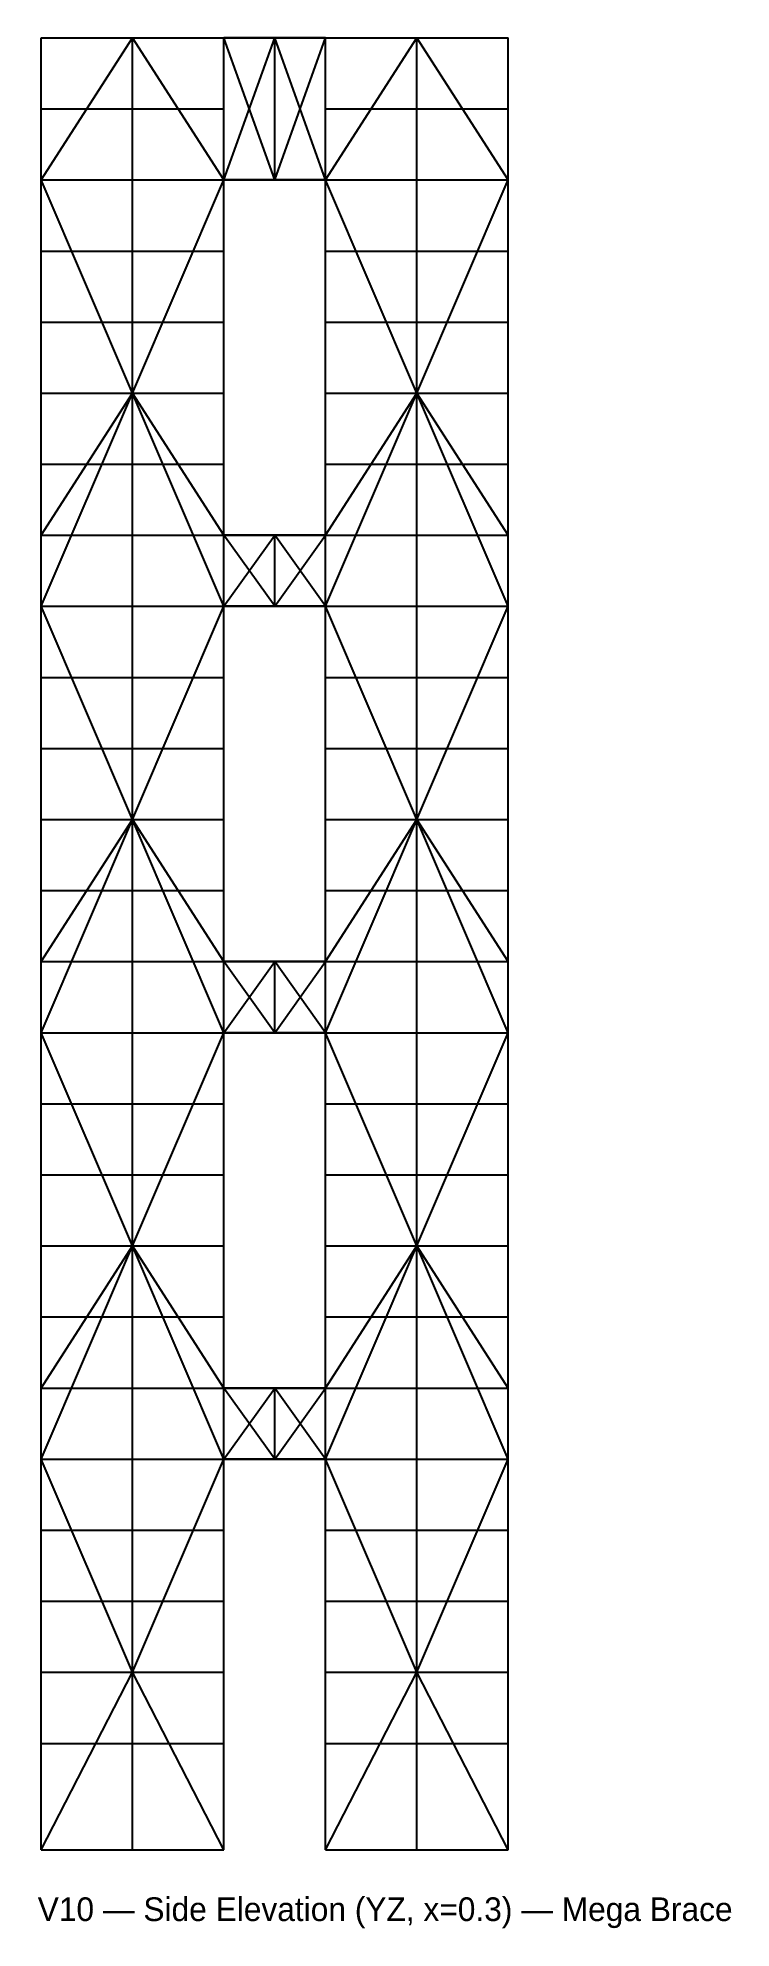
# Model space of a CAD drawing. Header units: metres. Extents: x 0 to 59, y -7 to 153.
import ezdxf

# ---------------------------------------------------------------- set-up
doc = ezdxf.new("R2010")
doc.units = ezdxf.units.M
for name, color, linetype in [('annotations', 7, 'Continuous'), ('beam_y', 2, 'Continuous'), ('brace_yz', 1, 'Continuous'), ('bridge_beam', 30, 'Continuous'), ('bridge_column', 30, 'Continuous'), ('bridge_rigid', 50, 'Continuous'), ('bridge_truss', 40, 'Continuous'), ('column', 4, 'Continuous')]:
    doc.layers.add(name, color=color, linetype=linetype)

msp = doc.modelspace()

# ---------------------------------------------------------------- linework, layer by layer
at = {"layer": 'beam_y'}
for p, q in [((0.3, 153), (8, 153)), ((8, 153), (15.7, 153)), ((24.3, 153), (32, 153)), ((32, 153), (39.7, 153)), ((0.3, 147), (8, 147)), ((8, 147), (15.7, 147)), ((24.3, 147), (32, 147)), ((32, 147), (39.7, 147)), ((0.3, 141), (8, 141)), ((8, 141), (15.7, 141)), ((24.3, 141), (32, 141)), ((32, 141), (39.7, 141)), ((0.3, 135), (8, 135)), ((8, 135), (15.7, 135)), ((24.3, 135), (32, 135)), ((32, 135), (39.7, 135)), ((0.3, 129), (8, 129)), ((8, 129), (15.7, 129)), ((24.3, 129), (32, 129)), ((32, 129), (39.7, 129)), ((0.3, 123), (8, 123)), ((8, 123), (15.7, 123)), ((24.3, 123), (32, 123)), ((32, 123), (39.7, 123)), ((0.3, 117), (8, 117)), ((8, 117), (15.7, 117)), ((24.3, 117), (32, 117)), ((32, 117), (39.7, 117)), ((0.3, 111), (8, 111)), ((8, 111), (15.7, 111)), ((24.3, 111), (32, 111)), ((32, 111), (39.7, 111)), ((0.3, 105), (8, 105)), ((8, 105), (15.7, 105)), ((24.3, 105), (32, 105)), ((32, 105), (39.7, 105)), ((0.3, 99), (8, 99)), ((8, 99), (15.7, 99)), ((24.3, 99), (32, 99)), ((32, 99), (39.7, 99)), ((0.3, 93), (8, 93)), ((8, 93), (15.7, 93)), ((24.3, 93), (32, 93)), ((32, 93), (39.7, 93)), ((0.3, 87), (8, 87)), ((8, 87), (15.7, 87)), ((24.3, 87), (32, 87)), ((32, 87), (39.7, 87)), ((0.3, 81), (8, 81)), ((8, 81), (15.7, 81)), ((24.3, 81), (32, 81)), ((32, 81), (39.7, 81)), ((0.3, 75), (8, 75)), ((8, 75), (15.7, 75)), ((24.3, 75), (32, 75)), ((32, 75), (39.7, 75)), ((0.3, 69), (8, 69)), ((8, 69), (15.7, 69)), ((24.3, 69), (32, 69)), ((32, 69), (39.7, 69)), ((0.3, 63), (8, 63)), ((8, 63), (15.7, 63)), ((24.3, 63), (32, 63)), ((32, 63), (39.7, 63)), ((0.3, 57), (8, 57)), ((8, 57), (15.7, 57)), ((24.3, 57), (32, 57)), ((32, 57), (39.7, 57)), ((0.3, 51), (8, 51)), ((8, 51), (15.7, 51)), ((24.3, 51), (32, 51)), ((32, 51), (39.7, 51)), ((0.3, 45), (8, 45)), ((8, 45), (15.7, 45)), ((24.3, 45), (32, 45)), ((32, 45), (39.7, 45)), ((0.3, 39), (8, 39)), ((8, 39), (15.7, 39)), ((24.3, 39), (32, 39)), ((32, 39), (39.7, 39)), ((0.3, 33), (8, 33)), ((8, 33), (15.7, 33)), ((24.3, 33), (32, 33)), ((32, 33), (39.7, 33)), ((0.3, 27), (8, 27)), ((8, 27), (15.7, 27)), ((24.3, 27), (32, 27)), ((32, 27), (39.7, 27)), ((0.3, 21), (8, 21)), ((8, 21), (15.7, 21)), ((24.3, 21), (32, 21)), ((32, 21), (39.7, 21)), ((0.3, 15), (8, 15)), ((8, 15), (15.7, 15)), ((24.3, 15), (32, 15)), ((32, 15), (39.7, 15)), ((0.3, 9), (8, 9)), ((8, 9), (15.7, 9)), ((24.3, 9), (32, 9)), ((32, 9), (39.7, 9)), ((0.3, 0), (8, 0)), ((8, 0), (15.7, 0)), ((24.3, 0), (32, 0)), ((32, 0), (39.7, 0))]:
    msp.add_line(p, q, dxfattribs=at)
at = {"layer": 'brace_yz'}
for p, q in [((0.3, 141), (8, 153)), ((15.7, 141), (8, 153)), ((24.3, 141), (32, 153)), ((39.7, 141), (32, 153)), ((8, 123), (0.3, 141)), ((8, 123), (15.7, 141)), ((32, 123), (24.3, 141)), ((32, 123), (39.7, 141)), ((0.3, 105), (8, 123)), ((0.3, 111), (8, 123)), ((15.7, 105), (8, 123)), ((15.7, 111), (8, 123)), ((24.3, 105), (32, 123)), ((24.3, 111), (32, 123)), ((39.7, 105), (32, 123)), ((39.7, 111), (32, 123)), ((8, 87), (0.3, 105)), ((8, 87), (15.7, 105)), ((32, 87), (24.3, 105)), ((32, 87), (39.7, 105)), ((0.3, 69), (8, 87)), ((0.3, 75), (8, 87)), ((15.7, 69), (8, 87)), ((15.7, 75), (8, 87)), ((24.3, 69), (32, 87)), ((24.3, 75), (32, 87)), ((39.7, 69), (32, 87)), ((39.7, 75), (32, 87)), ((8, 51), (0.3, 69)), ((8, 51), (15.7, 69)), ((32, 51), (24.3, 69)), ((32, 51), (39.7, 69)), ((0.3, 33), (8, 51)), ((0.3, 39), (8, 51)), ((15.7, 33), (8, 51)), ((15.7, 39), (8, 51)), ((24.3, 33), (32, 51)), ((24.3, 39), (32, 51)), ((39.7, 33), (32, 51)), ((39.7, 39), (32, 51)), ((8, 15), (0.3, 33)), ((8, 15), (15.7, 33)), ((32, 15), (24.3, 33)), ((32, 15), (39.7, 33)), ((0.3, 0), (8, 15)), ((15.7, 0), (8, 15)), ((24.3, 0), (32, 15)), ((39.7, 0), (32, 15))]:
    msp.add_line(p, q, dxfattribs=at)
at = {"layer": 'bridge_beam'}
for p, q in [((15.7, 153), (20, 153)), ((15.7, 153), (20, 153)), ((20, 153), (20, 153)), ((20, 153), (24.3, 153)), ((20, 153), (24.3, 153)), ((15.7, 141), (20, 141)), ((15.7, 141), (20, 141)), ((20, 141), (20, 141)), ((20, 141), (24.3, 141)), ((20, 141), (24.3, 141)), ((15.7, 111), (20, 111)), ((15.7, 111), (20, 111)), ((20, 111), (20, 111)), ((20, 111), (24.3, 111)), ((20, 111), (24.3, 111)), ((15.7, 105), (20, 105)), ((15.7, 105), (20, 105)), ((20, 105), (20, 105)), ((20, 105), (24.3, 105)), ((20, 105), (24.3, 105)), ((15.7, 75), (20, 75)), ((15.7, 75), (20, 75)), ((20, 75), (20, 75)), ((20, 75), (24.3, 75)), ((20, 75), (24.3, 75)), ((15.7, 69), (20, 69)), ((15.7, 69), (20, 69)), ((20, 69), (20, 69)), ((20, 69), (24.3, 69)), ((20, 69), (24.3, 69)), ((15.7, 39), (20, 39)), ((15.7, 39), (20, 39)), ((20, 39), (20, 39)), ((20, 39), (24.3, 39)), ((20, 39), (24.3, 39)), ((15.7, 33), (20, 33)), ((15.7, 33), (20, 33)), ((20, 33), (20, 33)), ((20, 33), (24.3, 33)), ((20, 33), (24.3, 33))]:
    msp.add_line(p, q, dxfattribs=at)
at = {"layer": 'bridge_column'}
for p, q in [((20, 141), (20, 153)), ((20, 141), (20, 153)), ((20, 105), (20, 111)), ((20, 105), (20, 111)), ((20, 69), (20, 75)), ((20, 69), (20, 75)), ((20, 33), (20, 39)), ((20, 33), (20, 39))]:
    msp.add_line(p, q, dxfattribs=at)
at = {"layer": 'bridge_rigid'}
for p, q in [((15.7, 153), (24.3, 153)), ((24.3, 153), (15.7, 153)), ((15.7, 141), (24.3, 141)), ((24.3, 141), (15.7, 141)), ((15.7, 111), (24.3, 111)), ((24.3, 111), (15.7, 111)), ((15.7, 105), (24.3, 105)), ((24.3, 105), (15.7, 105)), ((15.7, 75), (24.3, 75)), ((24.3, 75), (15.7, 75)), ((15.7, 69), (24.3, 69)), ((24.3, 69), (15.7, 69)), ((15.7, 39), (24.3, 39)), ((24.3, 39), (15.7, 39)), ((15.7, 33), (24.3, 33)), ((24.3, 33), (15.7, 33))]:
    msp.add_line(p, q, dxfattribs=at)
at = {"layer": 'bridge_truss'}
for p, q in [((15.7, 141), (20, 153)), ((20, 141), (15.7, 153)), ((15.7, 141), (20, 153)), ((20, 141), (15.7, 153)), ((20, 141), (24.3, 153)), ((24.3, 141), (20, 153)), ((20, 141), (24.3, 153)), ((24.3, 141), (20, 153)), ((15.7, 105), (20, 111)), ((20, 105), (15.7, 111)), ((15.7, 105), (20, 111)), ((20, 105), (15.7, 111)), ((20, 105), (24.3, 111)), ((24.3, 105), (20, 111)), ((20, 105), (24.3, 111)), ((24.3, 105), (20, 111)), ((15.7, 69), (20, 75)), ((20, 69), (15.7, 75)), ((15.7, 69), (20, 75)), ((20, 69), (15.7, 75)), ((20, 69), (24.3, 75)), ((24.3, 69), (20, 75)), ((20, 69), (24.3, 75)), ((24.3, 69), (20, 75)), ((15.7, 33), (20, 39)), ((20, 33), (15.7, 39)), ((15.7, 33), (20, 39)), ((20, 33), (15.7, 39)), ((20, 33), (24.3, 39)), ((24.3, 33), (20, 39)), ((20, 33), (24.3, 39)), ((24.3, 33), (20, 39))]:
    msp.add_line(p, q, dxfattribs=at)
at = {"layer": 'column'}
for p, q in [((0.3, 147), (0.3, 153)), ((8, 147), (8, 153)), ((15.7, 147), (15.7, 153)), ((24.3, 147), (24.3, 153)), ((32, 147), (32, 153)), ((39.7, 147), (39.7, 153)), ((0.3, 141), (0.3, 147)), ((8, 141), (8, 147)), ((15.7, 141), (15.7, 147)), ((24.3, 141), (24.3, 147)), ((32, 141), (32, 147)), ((39.7, 141), (39.7, 147)), ((0.3, 135), (0.3, 141)), ((8, 135), (8, 141)), ((15.7, 135), (15.7, 141)), ((24.3, 135), (24.3, 141)), ((32, 135), (32, 141)), ((39.7, 135), (39.7, 141)), ((0.3, 129), (0.3, 135)), ((8, 129), (8, 135)), ((15.7, 129), (15.7, 135)), ((24.3, 129), (24.3, 135)), ((32, 129), (32, 135)), ((39.7, 129), (39.7, 135)), ((0.3, 123), (0.3, 129)), ((8, 123), (8, 129)), ((15.7, 123), (15.7, 129)), ((24.3, 123), (24.3, 129)), ((32, 123), (32, 129)), ((39.7, 123), (39.7, 129)), ((0.3, 117), (0.3, 123)), ((8, 117), (8, 123)), ((15.7, 117), (15.7, 123)), ((24.3, 117), (24.3, 123)), ((32, 117), (32, 123)), ((39.7, 117), (39.7, 123)), ((0.3, 111), (0.3, 117)), ((8, 111), (8, 117)), ((15.7, 111), (15.7, 117)), ((24.3, 111), (24.3, 117)), ((32, 111), (32, 117)), ((39.7, 111), (39.7, 117)), ((0.3, 105), (0.3, 111)), ((8, 105), (8, 111)), ((15.7, 105), (15.7, 111)), ((24.3, 105), (24.3, 111)), ((32, 105), (32, 111)), ((39.7, 105), (39.7, 111)), ((0.3, 99), (0.3, 105)), ((8, 99), (8, 105)), ((15.7, 99), (15.7, 105)), ((24.3, 99), (24.3, 105)), ((32, 99), (32, 105)), ((39.7, 99), (39.7, 105)), ((0.3, 93), (0.3, 99)), ((8, 93), (8, 99)), ((15.7, 93), (15.7, 99)), ((24.3, 93), (24.3, 99)), ((32, 93), (32, 99)), ((39.7, 93), (39.7, 99)), ((0.3, 87), (0.3, 93)), ((8, 87), (8, 93)), ((15.7, 87), (15.7, 93)), ((24.3, 87), (24.3, 93)), ((32, 87), (32, 93)), ((39.7, 87), (39.7, 93)), ((0.3, 81), (0.3, 87)), ((8, 81), (8, 87)), ((15.7, 81), (15.7, 87)), ((24.3, 81), (24.3, 87)), ((32, 81), (32, 87)), ((39.7, 81), (39.7, 87)), ((0.3, 75), (0.3, 81)), ((8, 75), (8, 81)), ((15.7, 75), (15.7, 81)), ((24.3, 75), (24.3, 81)), ((32, 75), (32, 81)), ((39.7, 75), (39.7, 81)), ((0.3, 69), (0.3, 75)), ((8, 69), (8, 75)), ((15.7, 69), (15.7, 75)), ((24.3, 69), (24.3, 75)), ((32, 69), (32, 75)), ((39.7, 69), (39.7, 75)), ((0.3, 63), (0.3, 69)), ((8, 63), (8, 69)), ((15.7, 63), (15.7, 69)), ((24.3, 63), (24.3, 69)), ((32, 63), (32, 69)), ((39.7, 63), (39.7, 69)), ((0.3, 57), (0.3, 63)), ((8, 57), (8, 63)), ((15.7, 57), (15.7, 63)), ((24.3, 57), (24.3, 63)), ((32, 57), (32, 63)), ((39.7, 57), (39.7, 63)), ((0.3, 51), (0.3, 57)), ((8, 51), (8, 57)), ((15.7, 51), (15.7, 57)), ((24.3, 51), (24.3, 57)), ((32, 51), (32, 57)), ((39.7, 51), (39.7, 57)), ((0.3, 45), (0.3, 51)), ((8, 45), (8, 51)), ((15.7, 45), (15.7, 51)), ((24.3, 45), (24.3, 51)), ((32, 45), (32, 51)), ((39.7, 45), (39.7, 51)), ((0.3, 39), (0.3, 45)), ((8, 39), (8, 45)), ((15.7, 39), (15.7, 45)), ((24.3, 39), (24.3, 45)), ((32, 39), (32, 45)), ((39.7, 39), (39.7, 45)), ((0.3, 33), (0.3, 39)), ((8, 33), (8, 39)), ((15.7, 33), (15.7, 39)), ((24.3, 33), (24.3, 39)), ((32, 33), (32, 39)), ((39.7, 33), (39.7, 39)), ((0.3, 27), (0.3, 33)), ((8, 27), (8, 33)), ((15.7, 27), (15.7, 33)), ((24.3, 27), (24.3, 33)), ((32, 27), (32, 33)), ((39.7, 27), (39.7, 33)), ((0.3, 21), (0.3, 27)), ((8, 21), (8, 27)), ((15.7, 21), (15.7, 27)), ((24.3, 21), (24.3, 27)), ((32, 21), (32, 27)), ((39.7, 21), (39.7, 27)), ((0.3, 15), (0.3, 21)), ((8, 15), (8, 21)), ((15.7, 15), (15.7, 21)), ((24.3, 15), (24.3, 21)), ((32, 15), (32, 21)), ((39.7, 15), (39.7, 21)), ((0.3, 9), (0.3, 15)), ((8, 9), (8, 15)), ((15.7, 9), (15.7, 15)), ((24.3, 9), (24.3, 15)), ((32, 9), (32, 15)), ((39.7, 9), (39.7, 15)), ((0.3, 0), (0.3, 9)), ((8, 0), (8, 9)), ((15.7, 0), (15.7, 9)), ((24.3, 0), (24.3, 9)), ((32, 0), (32, 9)), ((39.7, 0), (39.7, 9))]:
    msp.add_line(p, q, dxfattribs=at)

# ---------------------------------------------------------------- texts
at = {"layer": 'annotations'}
msp.add_text('V10 — Side Elevation (YZ, x=0.3) — Mega Brace', height=2, dxfattribs=at).set_placement((0, -6))

doc.saveas('drawing.dxf')
